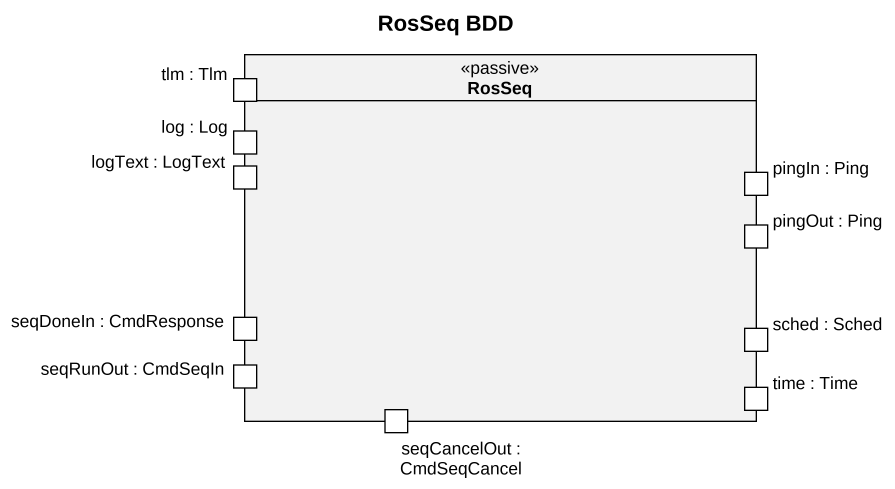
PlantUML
@startuml
title RosSeq BDD
rectangle RosSeq <<passive>> {
  port "log : Log" as log_Log
  port "tlm : Tlm" as tlm_Tlm
  port "logText : LogText" as logText_LogText
  port "pingIn : Ping" as pingIn_Ping
  port "pingOut : Ping" as pingOut_Ping
  port "seqDoneIn : CmdResponse" as seqDoneIn_CmdResponse
  port "sched : Sched" as sched_Sched
  port "seqRunOut : CmdSeqIn" as seqRunOut_CmdSeqIn
  port "seqCancelOut : CmdSeqCancel" as seqCancelOut_CmdSeqCancel
  port "time : Time" as time_Time
}
@enduml
